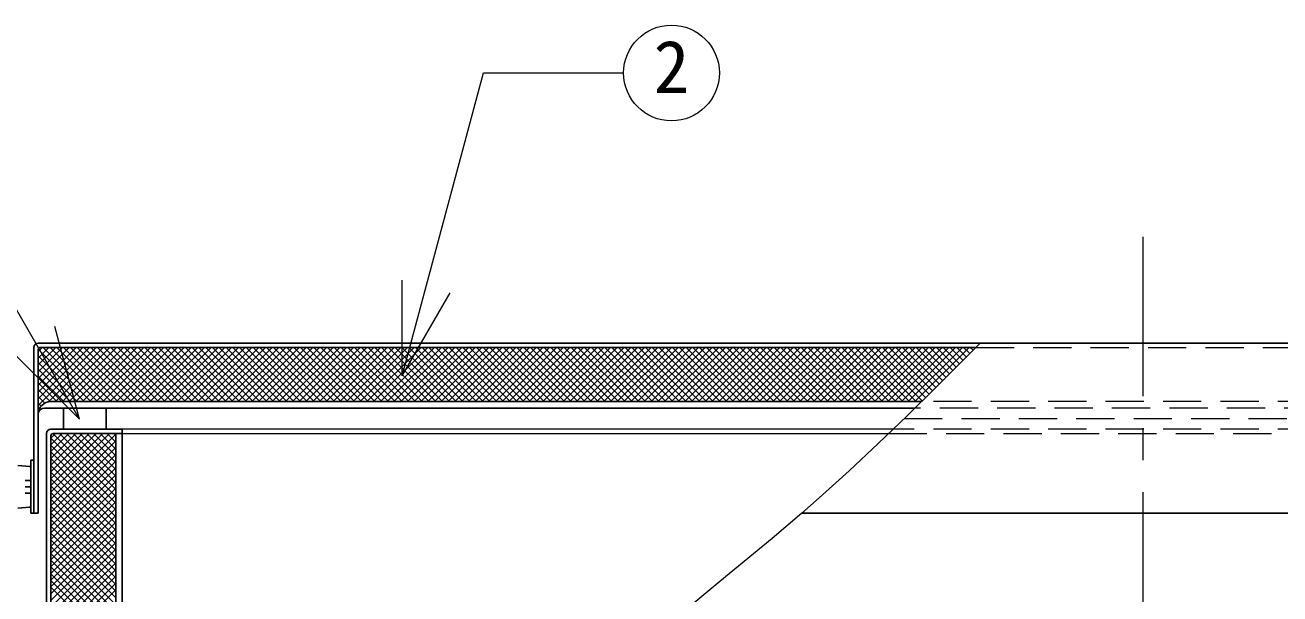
# Model space of a CAD drawing. Units: millimetres at full size, sheet at 1:15; details may follow other scales. Extents: x -3184 to 2891, y -2037 to 2178.
# Drawn here: x -2872 to -2282, y -202 to 65 of the extents above; entities that cross this region are included whole.
import ezdxf
from ezdxf.enums import TextEntityAlignment as Align

# ---------------------------------------------------------------- set-up
doc = ezdxf.new("R2010")
doc.units = ezdxf.units.MM
doc.header["$LTSCALE"] = 15
doc.linetypes.add('CHAIN1', pattern=[8, 5, -1, 1, -1])
doc.linetypes.add('DASHED1', pattern=[1.8, 1.2, -0.6])
doc.layers.add('0-0', color=7, linetype='Continuous', lineweight=18)
doc.styles.add('ＭＳ ゴシック', font='')
doc.styles.get('ＭＳ ゴシック').set_extended_font_data('MS Gothic')

msp = doc.modelspace()

# ---------------------------------------------------------------- linework, layer by layer
at = {"layer": '0-0'}
for p, q in [((-2846.74, -120.31), (-2918.57, 4.1)), ((-2694.96, -100.01), (-2694.96, -55.01)), ((-2694.96, -100.01), (-2672.46, -61.04)), ((-2846.74, -120.31), (-2858.39, -76.84)), ((-2846.74, -120.31), (-2878.56, -88.49))]:
    msp.add_line(p, q, dxfattribs=at)
at = {"layer": '0-0', "color": 4, "linetype": 'CHAIN1', "lineweight": 9}
msp.add_line((-2346.7, -34.63), (-2346.7, -1412.13), dxfattribs=at)
at = {"layer": '0-0', "color": 5, "lineweight": 25}
for p, q in [((-2868.2, -86.63), (-2868.2, -164.63)), ((-2866.2, -84.63), (-1827.2, -84.63)), ((-2866.2, -87.63), (-2866.2, -164.63)), ((-2865.2, -86.63), (-2425.26, -86.63)), ((-2453.9, -115.13), (-2863.2, -115.13)), ((-2450.86, -112.13), (-2860.2, -112.13)), ((-2854.2, -125.13), (-2854.2, -115.13)), ((-2834.2, -125.13), (-2834.2, -115.13)), ((-2862.2, -127.13), (-2862.2, -1332.63)), ((-2826.7, -125.13), (-2860.2, -125.13)), ((-2860.2, -128.13), (-2860.2, -512.44)), ((-2859.2, -127.13), (-2826.7, -127.13)), ((-2829.7, -127.13), (-2829.7, -502.36)), ((-2826.7, -501.35), (-2826.7, -125.13)), ((-2869.7, -139.63), (-2868.2, -139.63)), ((-2869.7, -139.63), (-2869.7, -164.63)), ((-2870.16, -142.59), (-2875.7, -142.13)), ((-2872.33, -149.13), (-2869.7, -149.13)), ((-2872.33, -152.13), (-2869.7, -152.13)), ((-2872.33, -155.13), (-2869.7, -155.13)), ((-2870.16, -161.67), (-2875.7, -162.13)), ((-2869.7, -164.63), (-2868.2, -164.63)), ((-2868.2, -164.63), (-2866.2, -164.63)), ((-2507.08, -164.63), (-1825.2, -164.63))]:
    msp.add_line(p, q, dxfattribs=at)
at = {"layer": '0-0', "color": 4, "lineweight": 9}
for p, q in [((-2866.2, -113.98), (-2838.85, -86.63)), ((-2866.2, -110.8), (-2842.03, -86.63)), ((-2866.2, -107.62), (-2845.21, -86.63)), ((-2866.2, -104.44), (-2848.39, -86.63)), ((-2866.2, -101.26), (-2851.58, -86.63)), ((-2866.2, -98.07), (-2854.76, -86.63)), ((-2866.2, -94.89), (-2857.94, -86.63)), ((-2866.2, -91.71), (-2861.12, -86.63)), ((-2866.2, -88.53), (-2864.3, -86.63)), ((-2866.18, -87.4), (-2841.45, -112.13)), ((-2863.76, -86.63), (-2838.26, -112.13)), ((-2861.26, -112.22), (-2835.67, -86.63)), ((-2860.58, -86.63), (-2835.08, -112.13)), ((-2857.98, -112.13), (-2832.48, -86.63)), ((-2857.4, -86.63), (-2831.9, -112.13)), ((-2854.8, -112.13), (-2829.3, -86.63)), ((-2854.22, -86.63), (-2828.72, -112.13)), ((-2851.62, -112.13), (-2826.12, -86.63)), ((-2851.04, -86.63), (-2825.54, -112.13)), ((-2848.44, -112.13), (-2822.94, -86.63)), ((-2847.85, -86.63), (-2822.35, -112.13)), ((-2845.26, -112.13), (-2819.76, -86.63)), ((-2844.67, -86.63), (-2819.17, -112.13)), ((-2842.07, -112.13), (-2816.57, -86.63)), ((-2841.49, -86.63), (-2815.99, -112.13)), ((-2838.89, -112.13), (-2813.39, -86.63)), ((-2838.31, -86.63), (-2812.81, -112.13)), ((-2835.71, -112.13), (-2810.21, -86.63)), ((-2835.13, -86.63), (-2809.63, -112.13)), ((-2832.53, -112.13), (-2807.03, -86.63)), ((-2831.94, -86.63), (-2806.44, -112.13)), ((-2829.35, -112.13), (-2803.85, -86.63)), ((-2828.76, -86.63), (-2803.26, -112.13)), ((-2826.16, -112.13), (-2800.66, -86.63)), ((-2825.58, -86.63), (-2800.08, -112.13)), ((-2822.98, -112.13), (-2797.48, -86.63)), ((-2822.4, -86.63), (-2796.9, -112.13)), ((-2819.8, -112.13), (-2794.3, -86.63)), ((-2819.22, -86.63), (-2793.72, -112.13)), ((-2816.62, -112.13), (-2791.12, -86.63)), ((-2816.03, -86.63), (-2790.53, -112.13)), ((-2813.44, -112.13), (-2787.94, -86.63)), ((-2812.85, -86.63), (-2787.35, -112.13)), ((-2810.25, -112.13), (-2784.75, -86.63)), ((-2809.67, -86.63), (-2784.17, -112.13)), ((-2807.07, -112.13), (-2781.57, -86.63)), ((-2806.49, -86.63), (-2780.99, -112.13)), ((-2803.89, -112.13), (-2778.39, -86.63)), ((-2803.31, -86.63), (-2777.81, -112.13)), ((-2800.71, -112.13), (-2775.21, -86.63)), ((-2800.12, -86.63), (-2774.62, -112.13)), ((-2797.53, -112.13), (-2772.03, -86.63)), ((-2796.94, -86.63), (-2771.44, -112.13)), ((-2794.34, -112.13), (-2768.84, -86.63)), ((-2793.76, -86.63), (-2768.26, -112.13)), ((-2791.16, -112.13), (-2765.66, -86.63)), ((-2790.58, -86.63), (-2765.08, -112.13)), ((-2787.98, -112.13), (-2762.48, -86.63)), ((-2787.4, -86.63), (-2761.9, -112.13)), ((-2784.8, -112.13), (-2759.3, -86.63)), ((-2784.21, -86.63), (-2758.71, -112.13)), ((-2781.62, -112.13), (-2756.12, -86.63)), ((-2781.03, -86.63), (-2755.53, -112.13)), ((-2778.43, -112.13), (-2752.93, -86.63)), ((-2777.85, -86.63), (-2752.35, -112.13)), ((-2775.25, -112.13), (-2749.75, -86.63)), ((-2774.67, -86.63), (-2749.17, -112.13)), ((-2772.07, -112.13), (-2746.57, -86.63)), ((-2771.49, -86.63), (-2745.99, -112.13)), ((-2768.89, -112.13), (-2743.39, -86.63)), ((-2768.3, -86.63), (-2742.8, -112.13)), ((-2765.71, -112.13), (-2740.21, -86.63)), ((-2765.12, -86.63), (-2739.62, -112.13)), ((-2762.52, -112.13), (-2737.02, -86.63)), ((-2761.94, -86.63), (-2736.44, -112.13)), ((-2759.34, -112.13), (-2733.84, -86.63)), ((-2758.76, -86.63), (-2733.26, -112.13)), ((-2756.16, -112.13), (-2730.66, -86.63)), ((-2755.58, -86.63), (-2730.08, -112.13)), ((-2752.98, -112.13), (-2727.48, -86.63)), ((-2752.39, -86.63), (-2726.89, -112.13)), ((-2749.8, -112.13), (-2724.3, -86.63)), ((-2749.21, -86.63), (-2723.71, -112.13)), ((-2746.61, -112.13), (-2721.11, -86.63)), ((-2746.03, -86.63), (-2720.53, -112.13)), ((-2743.43, -112.13), (-2717.93, -86.63)), ((-2742.85, -86.63), (-2717.35, -112.13)), ((-2740.25, -112.13), (-2714.75, -86.63)), ((-2739.67, -86.63), (-2714.17, -112.13)), ((-2737.07, -112.13), (-2711.57, -86.63)), ((-2736.49, -86.63), (-2710.99, -112.13)), ((-2733.89, -112.13), (-2708.39, -86.63)), ((-2733.3, -86.63), (-2707.8, -112.13)), ((-2730.7, -112.13), (-2705.2, -86.63)), ((-2730.12, -86.63), (-2704.62, -112.13)), ((-2727.52, -112.13), (-2702.02, -86.63)), ((-2726.94, -86.63), (-2701.44, -112.13)), ((-2724.34, -112.13), (-2698.84, -86.63)), ((-2723.76, -86.63), (-2698.26, -112.13)), ((-2721.16, -112.13), (-2695.66, -86.63)), ((-2720.58, -86.63), (-2695.08, -112.13)), ((-2717.98, -112.13), (-2692.48, -86.63)), ((-2717.39, -86.63), (-2691.89, -112.13)), ((-2714.79, -112.13), (-2689.29, -86.63)), ((-2714.21, -86.63), (-2688.71, -112.13)), ((-2711.61, -112.13), (-2686.11, -86.63)), ((-2711.03, -86.63), (-2685.53, -112.13)), ((-2708.43, -112.13), (-2682.93, -86.63)), ((-2707.85, -86.63), (-2682.35, -112.13)), ((-2705.25, -112.13), (-2679.75, -86.63)), ((-2704.67, -86.63), (-2679.17, -112.13)), ((-2702.07, -112.13), (-2676.57, -86.63)), ((-2701.48, -86.63), (-2675.98, -112.13)), ((-2698.88, -112.13), (-2673.38, -86.63)), ((-2698.3, -86.63), (-2672.8, -112.13)), ((-2695.7, -112.13), (-2670.2, -86.63)), ((-2695.12, -86.63), (-2669.62, -112.13)), ((-2692.52, -112.13), (-2667.02, -86.63)), ((-2691.94, -86.63), (-2666.44, -112.13)), ((-2689.34, -112.13), (-2663.84, -86.63)), ((-2688.76, -86.63), (-2663.26, -112.13)), ((-2686.16, -112.13), (-2660.66, -86.63)), ((-2685.57, -86.63), (-2660.07, -112.13)), ((-2682.97, -112.13), (-2657.47, -86.63)), ((-2682.39, -86.63), (-2656.89, -112.13)), ((-2679.79, -112.13), (-2654.29, -86.63)), ((-2679.21, -86.63), (-2653.71, -112.13)), ((-2676.61, -112.13), (-2651.11, -86.63)), ((-2676.03, -86.63), (-2650.53, -112.13)), ((-2673.43, -112.13), (-2647.93, -86.63)), ((-2672.85, -86.63), (-2647.35, -112.13)), ((-2670.25, -112.13), (-2644.75, -86.63)), ((-2669.66, -86.63), (-2644.16, -112.13)), ((-2667.06, -112.13), (-2641.56, -86.63)), ((-2666.48, -86.63), (-2640.98, -112.13)), ((-2663.88, -112.13), (-2638.38, -86.63)), ((-2663.3, -86.63), (-2637.8, -112.13)), ((-2660.7, -112.13), (-2635.2, -86.63)), ((-2660.12, -86.63), (-2634.62, -112.13)), ((-2657.52, -112.13), (-2632.02, -86.63)), ((-2656.94, -86.63), (-2631.44, -112.13)), ((-2654.34, -112.13), (-2628.84, -86.63)), ((-2653.75, -86.63), (-2628.25, -112.13)), ((-2651.16, -112.13), (-2625.66, -86.63)), ((-2650.57, -86.63), (-2625.07, -112.13)), ((-2647.97, -112.13), (-2622.47, -86.63)), ((-2647.39, -86.63), (-2621.89, -112.13)), ((-2644.79, -112.13), (-2619.29, -86.63)), ((-2644.21, -86.63), (-2618.71, -112.13)), ((-2641.61, -112.13), (-2616.11, -86.63)), ((-2641.03, -86.63), (-2615.53, -112.13)), ((-2638.43, -112.13), (-2612.93, -86.63)), ((-2637.84, -86.63), (-2612.34, -112.13)), ((-2635.25, -112.13), (-2609.75, -86.63)), ((-2634.66, -86.63), (-2609.16, -112.13)), ((-2632.06, -112.13), (-2606.56, -86.63)), ((-2631.48, -86.63), (-2605.98, -112.13)), ((-2628.88, -112.13), (-2603.38, -86.63)), ((-2628.3, -86.63), (-2602.8, -112.13)), ((-2625.7, -112.13), (-2600.2, -86.63)), ((-2625.12, -86.63), (-2599.62, -112.13)), ((-2622.52, -112.13), (-2597.02, -86.63)), ((-2621.93, -86.63), (-2596.43, -112.13)), ((-2619.34, -112.13), (-2593.84, -86.63)), ((-2618.75, -86.63), (-2593.25, -112.13)), ((-2616.15, -112.13), (-2590.65, -86.63)), ((-2615.57, -86.63), (-2590.07, -112.13)), ((-2612.97, -112.13), (-2587.47, -86.63)), ((-2612.39, -86.63), (-2586.89, -112.13)), ((-2609.79, -112.13), (-2584.29, -86.63)), ((-2609.21, -86.63), (-2583.71, -112.13)), ((-2606.61, -112.13), (-2581.11, -86.63)), ((-2606.02, -86.63), (-2580.52, -112.13)), ((-2603.43, -112.13), (-2577.93, -86.63)), ((-2602.84, -86.63), (-2577.34, -112.13)), ((-2600.24, -112.13), (-2574.74, -86.63)), ((-2599.66, -86.63), (-2574.16, -112.13)), ((-2597.06, -112.13), (-2571.56, -86.63)), ((-2596.48, -86.63), (-2570.98, -112.13)), ((-2593.88, -112.13), (-2568.38, -86.63)), ((-2593.3, -86.63), (-2567.8, -112.13)), ((-2590.7, -112.13), (-2565.2, -86.63)), ((-2590.11, -86.63), (-2564.61, -112.13)), ((-2587.52, -112.13), (-2562.02, -86.63)), ((-2586.93, -86.63), (-2561.43, -112.13)), ((-2584.33, -112.13), (-2558.83, -86.63)), ((-2583.75, -86.63), (-2558.25, -112.13)), ((-2581.15, -112.13), (-2555.65, -86.63)), ((-2580.57, -86.63), (-2555.07, -112.13)), ((-2577.97, -112.13), (-2552.47, -86.63)), ((-2577.39, -86.63), (-2551.89, -112.13)), ((-2574.79, -112.13), (-2549.29, -86.63)), ((-2574.2, -86.63), (-2548.7, -112.13)), ((-2571.61, -112.13), (-2546.11, -86.63)), ((-2571.02, -86.63), (-2545.52, -112.13)), ((-2568.42, -112.13), (-2542.92, -86.63)), ((-2567.84, -86.63), (-2542.34, -112.13)), ((-2565.24, -112.13), (-2539.74, -86.63)), ((-2564.66, -86.63), (-2539.16, -112.13)), ((-2562.06, -112.13), (-2536.56, -86.63)), ((-2561.48, -86.63), (-2535.98, -112.13)), ((-2558.88, -112.13), (-2533.38, -86.63)), ((-2558.29, -86.63), (-2532.79, -112.13)), ((-2555.7, -112.13), (-2530.2, -86.63)), ((-2555.11, -86.63), (-2529.61, -112.13)), ((-2552.51, -112.13), (-2527.01, -86.63)), ((-2551.93, -86.63), (-2526.43, -112.13)), ((-2549.33, -112.13), (-2523.83, -86.63)), ((-2548.75, -86.63), (-2523.25, -112.13)), ((-2546.15, -112.13), (-2520.65, -86.63)), ((-2545.57, -86.63), (-2520.07, -112.13)), ((-2542.97, -112.13), (-2517.47, -86.63)), ((-2542.38, -86.63), (-2516.88, -112.13)), ((-2539.79, -112.13), (-2514.29, -86.63)), ((-2539.2, -86.63), (-2513.7, -112.13)), ((-2536.6, -112.13), (-2511.1, -86.63)), ((-2536.02, -86.63), (-2510.52, -112.13)), ((-2533.42, -112.13), (-2507.92, -86.63)), ((-2532.84, -86.63), (-2507.34, -112.13)), ((-2530.24, -112.13), (-2504.74, -86.63)), ((-2529.66, -86.63), (-2504.16, -112.13)), ((-2527.06, -112.13), (-2501.56, -86.63)), ((-2526.47, -86.63), (-2500.97, -112.13)), ((-2523.88, -112.13), (-2498.38, -86.63)), ((-2523.29, -86.63), (-2497.79, -112.13)), ((-2520.69, -112.13), (-2495.19, -86.63)), ((-2520.11, -86.63), (-2494.61, -112.13)), ((-2517.51, -112.13), (-2492.01, -86.63)), ((-2516.93, -86.63), (-2491.43, -112.13)), ((-2514.33, -112.13), (-2488.83, -86.63)), ((-2513.75, -86.63), (-2488.25, -112.13)), ((-2511.15, -112.13), (-2485.65, -86.63)), ((-2510.56, -86.63), (-2485.06, -112.13)), ((-2507.97, -112.13), (-2482.47, -86.63)), ((-2507.38, -86.63), (-2481.88, -112.13)), ((-2504.78, -112.13), (-2479.28, -86.63)), ((-2504.2, -86.63), (-2478.7, -112.13)), ((-2501.6, -112.13), (-2476.1, -86.63)), ((-2501.02, -86.63), (-2475.52, -112.13)), ((-2498.42, -112.13), (-2472.92, -86.63)), ((-2497.84, -86.63), (-2472.34, -112.13)), ((-2495.24, -112.13), (-2469.74, -86.63)), ((-2494.65, -86.63), (-2469.15, -112.13)), ((-2492.06, -112.13), (-2466.56, -86.63)), ((-2491.47, -86.63), (-2465.97, -112.13)), ((-2488.87, -112.13), (-2463.37, -86.63)), ((-2488.29, -86.63), (-2462.79, -112.13)), ((-2485.69, -112.13), (-2460.19, -86.63)), ((-2485.11, -86.63), (-2459.61, -112.13)), ((-2482.51, -112.13), (-2457.01, -86.63)), ((-2481.93, -86.63), (-2456.43, -112.13)), ((-2479.33, -112.13), (-2453.83, -86.63)), ((-2478.74, -86.63), (-2453.24, -112.13)), ((-2476.15, -112.13), (-2450.65, -86.63)), ((-2475.56, -86.63), (-2450.46, -111.73)), ((-2472.96, -112.13), (-2447.46, -86.63)), ((-2472.38, -86.63), (-2448.86, -110.15)), ((-2469.78, -112.13), (-2444.28, -86.63)), ((-2469.2, -86.63), (-2447.25, -108.57)), ((-2466.6, -112.13), (-2441.1, -86.63)), ((-2466.02, -86.63), (-2445.65, -106.99)), ((-2463.42, -112.13), (-2437.92, -86.63)), ((-2462.83, -86.63), (-2444.05, -105.41)), ((-2460.24, -112.13), (-2434.74, -86.63)), ((-2459.65, -86.63), (-2442.46, -103.82)), ((-2457.05, -112.13), (-2431.55, -86.63)), ((-2456.47, -86.63), (-2440.87, -102.23)), ((-2453.87, -112.13), (-2428.37, -86.63)), ((-2453.29, -86.63), (-2439.27, -100.64)), ((-2450.11, -86.63), (-2437.68, -99.05)), ((-2446.92, -86.63), (-2436.09, -97.46)), ((-2443.74, -86.63), (-2434.5, -95.88)), ((-2440.56, -86.63), (-2432.91, -94.29)), ((-2437.38, -86.63), (-2431.31, -92.7)), ((-2434.2, -86.63), (-2429.72, -91.1)), ((-2431.01, -86.63), (-2428.13, -89.51)), ((-2427.83, -86.63), (-2426.55, -87.92)), ((-2866.2, -90.56), (-2844.63, -112.13)), ((-2866.2, -93.74), (-2847.81, -112.13)), ((-2866.2, -96.92), (-2850.99, -112.13)), ((-2866.2, -100.1), (-2854.17, -112.13)), ((-2866.2, -103.28), (-2857.36, -112.13)), ((-2866.2, -106.47), (-2860.53, -112.14)), ((-2866.2, -109.65), (-2863.02, -112.83)), ((-2866.2, -112.83), (-2864.78, -114.25)), ((-2866.2, -116.01), (-2865.92, -116.3)), ((-2866.2, -117.17), (-2866.11, -117.07)), ((-2860.2, -154.71), (-2832.62, -127.13)), ((-2860.2, -151.53), (-2835.8, -127.13)), ((-2860.2, -148.35), (-2838.98, -127.13)), ((-2860.2, -145.17), (-2842.16, -127.13)), ((-2860.2, -141.99), (-2845.35, -127.13)), ((-2860.2, -138.8), (-2848.53, -127.13)), ((-2860.2, -135.62), (-2851.71, -127.13)), ((-2860.2, -132.44), (-2854.89, -127.13)), ((-2860.2, -129.26), (-2858.07, -127.13)), ((-2860.2, -157.9), (-2829.7, -127.4)), ((-2860.2, -129.38), (-2829.7, -159.88)), ((-2859.26, -127.13), (-2829.7, -156.69)), ((-2856.08, -127.13), (-2829.7, -153.51)), ((-2852.9, -127.13), (-2829.7, -150.33)), ((-2849.72, -127.13), (-2829.7, -147.15)), ((-2846.54, -127.13), (-2829.7, -143.97)), ((-2843.36, -127.13), (-2829.7, -140.78)), ((-2840.17, -127.13), (-2829.7, -137.6)), ((-2836.99, -127.13), (-2829.7, -134.42)), ((-2833.81, -127.13), (-2829.7, -131.24)), ((-2830.63, -127.13), (-2829.7, -128.06)), ((-2464.18, -125.13), (-2826.7, -125.13)), ((-2826.7, -127.13), (-2466.25, -127.13)), ((-2860.2, -161.08), (-2829.7, -130.58)), ((-2860.2, -132.56), (-2829.7, -163.06)), ((-2860.2, -164.26), (-2829.7, -133.76)), ((-2860.2, -135.74), (-2829.7, -166.24)), ((-2860.2, -167.44), (-2829.7, -136.94)), ((-2860.2, -138.92), (-2829.7, -169.42)), ((-2860.2, -170.62), (-2829.7, -140.12)), ((-2860.2, -142.1), (-2829.7, -172.6)), ((-2860.2, -173.81), (-2829.7, -143.31)), ((-2860.2, -145.29), (-2829.7, -175.79)), ((-2860.2, -176.99), (-2829.7, -146.49)), ((-2860.2, -148.47), (-2829.7, -178.97)), ((-2860.2, -180.17), (-2829.7, -149.67)), ((-2860.2, -151.65), (-2829.7, -182.15)), ((-2860.2, -183.35), (-2829.7, -152.85)), ((-2860.2, -154.83), (-2829.7, -185.33)), ((-2860.2, -186.53), (-2829.7, -156.03)), ((-2860.2, -158.01), (-2829.7, -188.51)), ((-2860.2, -189.72), (-2829.7, -159.22)), ((-2860.2, -161.2), (-2829.7, -191.7)), ((-2860.2, -192.9), (-2829.7, -162.4)), ((-2860.2, -164.38), (-2829.7, -194.88)), ((-2860.2, -196.08), (-2829.7, -165.58)), ((-2860.2, -167.56), (-2829.7, -198.06)), ((-2860.2, -199.26), (-2829.7, -168.76)), ((-2860.2, -170.74), (-2829.7, -201.24)), ((-2860.2, -202.44), (-2829.7, -171.94)), ((-2860.2, -173.92), (-2829.7, -204.42)), ((-2860.2, -205.63), (-2829.7, -175.13)), ((-2860.2, -177.11), (-2829.7, -207.61)), ((-2860.2, -208.81), (-2829.7, -178.31)), ((-2860.2, -180.29), (-2829.7, -210.79)), ((-2860.2, -211.99), (-2829.7, -181.49)), ((-2860.2, -183.47), (-2829.7, -213.97)), ((-2860.2, -215.17), (-2829.7, -184.67)), ((-2860.2, -186.65), (-2829.7, -217.15)), ((-2860.2, -218.35), (-2829.7, -187.85)), ((-2860.2, -189.83), (-2829.7, -220.33)), ((-2860.2, -221.54), (-2829.7, -191.04)), ((-2860.2, -193.02), (-2829.7, -223.52)), ((-2860.2, -224.72), (-2829.7, -194.22)), ((-2860.2, -196.2), (-2829.7, -226.7)), ((-2860.2, -227.9), (-2829.7, -197.4)), ((-2860.2, -199.38), (-2829.7, -229.88)), ((-2860.2, -231.08), (-2829.7, -200.58))]:
    msp.add_line(p, q, dxfattribs=at)
at = {"layer": '0-0', "linetype": 'DASHED1'}
for p, q in [((-2425.26, -86.63), (-1828.2, -86.63)), ((-1830.2, -115.13), (-2453.9, -115.13)), ((-1833.2, -112.13), (-2450.86, -112.13)), ((-2466.25, -127.13), (-1834.2, -127.13)), ((-1833.2, -125.13), (-2464.18, -125.13))]:
    msp.add_line(p, q, dxfattribs=at)
at = {"layer": '0-0', "color": 4, "linetype": 'DASHED1', "lineweight": 9}
msp.add_line((-2459, -120.13), (-2177.2, -120.13), dxfattribs=at)
at = {"layer": '0-0'}
for points in [[(-2694.96, -100.01), (-2656.82, 42.35), (-2590.85, 42.35)], [(-2423.27, -84.63), (-2430.95, -92.33), (-2444.23, -105.59), (-2457.59, -118.77), (-2471.11, -131.83), (-2484.84, -144.72), (-2498.83, -157.4), (-2507.08, -164.63), (-2521.08, -176.49), (-2545.6, -196.63), (-2569.97, -216.91)]]:
    msp.add_lwpolyline(points, dxfattribs=at)
msp.add_circle((-2568.35, 42.35), 22.5, dxfattribs=at)
at = {"layer": '0-0', "color": 5, "lineweight": 25}
for centre, radius, start, end in [((-2866.2, -86.63), 2, 90, 180), ((-2865.2, -87.63), 1, 90, 180), ((-2860.2, -118.13), 6, 90, 180), ((-2863.2, -118.13), 3, 90, 180), ((-2860.2, -127.13), 2, 90, 180), ((-2859.2, -128.13), 1, 90, 180), ((-2870.2, -143.09), 0.5, 0, 85.23636), ((-2870.2, -161.17), 0.5, 274.76364, 0)]:
    msp.add_arc(centre, radius, start, end, dxfattribs=at)

# ---------------------------------------------------------------- texts
at = {"layer": '0-0', "style": 'ＭＳ ゴシック'}
msp.add_text('2', height=24.74, dxfattribs=at).set_placement((-2576.79, 25.47), align=Align.BOTTOM_LEFT)

doc.saveas('drawing.dxf')
